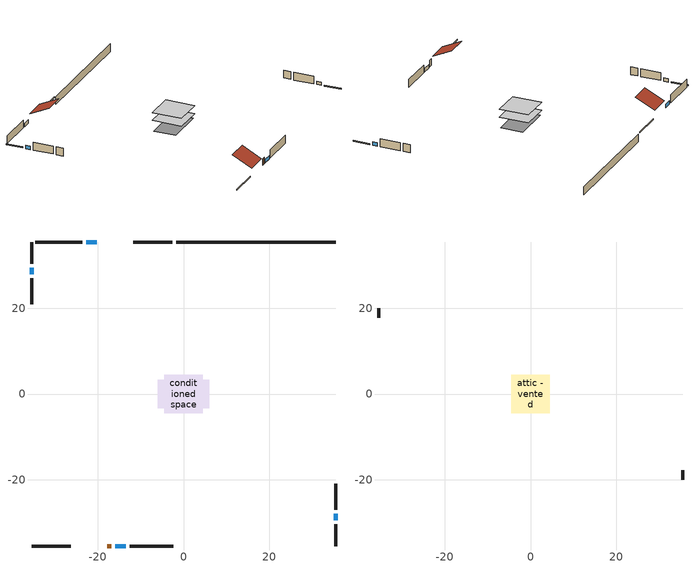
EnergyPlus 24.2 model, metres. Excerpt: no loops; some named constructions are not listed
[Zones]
conditioned space
 floor adiabatic (AdiabaticFloorConstruction): -4.44,-4.44 -4.44,4.44 4.44,4.44 4.44,-4.44 z0.3
 floor foundation (Slab1 construction): -5.95,-3.31 -5.95,3.31 5.95,3.31 5.95,-3.31 z-2.13
 wall outside (RimJoist1 construction): -2.59,35.41 -11.76,35.41 z0.3:0.61
 wall outside (RimJoist2 construction): 35.41,-35.41 35.41,-30.32 z0.3:0.61
 wall outside (RimJoist3 construction): -35.41,-35.41 -26.23,-35.41 z0.3:0.61
 wall outside (RimJoist4 construction): -35.41,35.41 -35.41,30.32 z0.3:0.61
 wall outside (AdiabaticWallConstruction 1): -17.74,-35.41 -16.82,-35.41 z0.3:2.34
 wall outside (AdiabaticWallConstruction): -20.26,35.41 -22.71,35.41 / -15.89,-35.41 -13.44,-35.41 z0.3:1.37; 35.41,-29.39 35.41,-27.9 / -35.41,29.39 -35.41,27.9 z0.3:1.28
 wall outside (Wall1 construction): -23.63,35.41 -34.48,35.41 z0.3:2.74
 wall outside (Wall2 construction): 35.41,-26.97 35.41,-20.95 z0.3:2.74
 wall outside (Wall3 construction): -12.52,-35.41 -2.43,-35.41 z0.3:2.74
 wall outside (Wall4 construction): -35.41,26.97 -35.41,20.95 z0.3:2.74
 wall foundation (FoundationWall1 construction): 35.41,35.41 -1.66,35.41 z-2.13:0.3
 window (WindowConstruction): -20.26,35.41 -22.71,35.41 z0.3:1.37
 window (WindowConstruction 1): 35.41,-29.39 35.41,-27.9 z0.3:1.28
 window (WindowConstruction 2): -15.89,-35.41 -13.44,-35.41 z0.3:1.37
 window (WindowConstruction 3): -35.41,29.39 -35.41,27.9 z0.3:1.28
 door (Door): -17.73,-35.41 -16.82,-35.41 z0.3:2.34
 ceiling adiabatic (AdiabaticFloorConstruction): 4.44,-4.44 4.44,4.44 -4.44,4.44 -4.44,-4.44 z0.3
attic - vented
 floor to conditioned space (Floor1 construction Reversed): -4.44,-4.44 -4.44,4.44 4.44,4.44 4.44,-4.44 z2.74
 wall outside (Wall5 construction): 35.41,-20.02 35.41,-17.77 z0.3:2.74
 wall outside (Wall6 construction): -35.41,20.02 -35.41,17.77 z0.3:2.74
 roof outside (Roof1 construction): -19.33,35.41,2.74 -19.33,29.47,5.71 -12.69,29.47,5.71 -12.69,35.41,2.74
 roof outside (Roof2 construction): -18.66,-35.41,2.74 -18.66,-29.47,5.71 -25.3,-29.47,5.71 -25.3,-35.41,2.74
[Material] Roughness=Rough; Thermal Absorptance=0.9
Name | Thickness {m} | Conductivity {W/m-K} | Density {kg/m3} | Specific Heat {J/kg-K} | Solar Absorptance | Visible Absorptance
ceiling loosefill ins | 0.0846667 | 0.0480833 | 16.02 | 1046.75 | 0.7 | 0.7
ceiling stud and cavity | 0.1397 | 0.302811 | 65.682 | 1177.47 | 0.7 | 0.7
gypsum board | 0.0127 | 0.160291 | 801 | 837.4 | 0.6 | 0.6
[Construction]
Floor1 construction: ceiling loosefill ins, ceiling stud and cavity, gypsum board
[EnergyManagementSystem:OutputVariable] Update Frequency=ZoneTimestep
Name | EMS Variable | Type of Data in Variable | EMS Program or Subroutine | Units
loads_clg_slabs_timeseries_outvar | loads_clg_slabs | Summed | component_loads_program | J
loads_clg_internal_mass_annual_outvar; loads_clg_internal_mass_timeseries_outvar | loads_clg_internal_mass | Summed | component_loads_program | J
loads_clg_infil_annual_outvar; loads_clg_infil_timeseries_outvar | loads_clg_infil | Summed | component_loads_program | J
loads_clg_natvent_annual_outvar; loads_clg_natvent_timeseries_outvar | loads_clg_natvent | Summed | component_loads_program | J
loads_clg_mechvent_annual_outvar; loads_clg_mechvent_timeseries_outvar | loads_clg_mechvent | Summed | component_loads_program | J
loads_clg_whf_annual_outvar; loads_clg_whf_timeseries_outvar | loads_clg_whf | Summed | component_loads_program | J
loads_clg_ducts_annual_outvar; loads_clg_ducts_timeseries_outvar | loads_clg_ducts | Summed | component_loads_program | J
loads_clg_intgains_annual_outvar; loads_clg_intgains_timeseries_outvar | loads_clg_intgains | Summed | component_loads_program | J
loads_clg_lighting_annual_outvar; loads_clg_lighting_timeseries_outvar | loads_clg_lighting | Summed | component_loads_program | J
loads_htg_tot_annual_outvar; loads_htg_tot_timeseries_outvar | loads_htg_tot | Summed | total_loads_program | J
loads_clg_tot_annual_outvar; loads_clg_tot_timeseries_outvar | loads_clg_tot | Summed | total_loads_program | J
total_infil_flow_rate_timeseries_outvar | total_infil_flow_rate | Averaged | total_airflows_program | m^3/s
total_mechvent_flow_rate_timeseries_outvar | total_mechvent_flow_rate | Averaged | total_airflows_program | m^3/s
total_natvent_flow_rate_timeseries_outvar | total_natvent_flow_rate | Averaged | total_airflows_program | m^3/s
total_whf_flow_rate_timeseries_outvar | total_whf_flow_rate | Averaged | total_airflows_program | m^3/s
[Schedule:Day:Interval]
cooling season schedule day; cooling season schedule day 2; cooling season schedule default day; natural vent schedule default day: No, 24:00, 0
cooling season schedule day 1; natural vent schedule day: No, 24:00, 1
[Schedule:Week:Daily]
cooling season schedule Week Rule - Jan1-May26: cooling season schedule day, cooling season schedule day, cooling season schedule day, cooling season schedule day, cooling season schedule day, cooling season schedule day, cooling season schedule day, cooling season schedule default day, cooling season schedule default day, cooling season schedule default day, cooling season schedule default day, cooling season schedule default day
cooling season schedule Week Rule - May27-Jun2: cooling season schedule day, cooling season schedule day, cooling season schedule day, cooling season schedule day, cooling season schedule day, cooling season schedule day 1, cooling season schedule day 1, cooling season schedule default day, cooling season schedule default day, cooling season schedule default day, cooling season schedule default day, cooling season schedule default day
cooling season schedule Week Rule - Jun3-Sep29: cooling season schedule day 1, cooling season schedule day 1, cooling season schedule day 1, cooling season schedule day 1, cooling season schedule day 1, cooling season schedule day 1, cooling season schedule day 1, cooling season schedule default day, cooling season schedule default day, cooling season schedule default day, cooling season schedule default day, cooling season schedule default day
cooling season schedule Week Rule - Sep30-Oct6: cooling season schedule day 1, cooling season schedule day 2, cooling season schedule day 2, cooling season schedule day 2, cooling season schedule day 2, cooling season schedule day 2, cooling season schedule day 2, cooling season schedule default day, cooling season schedule default day, cooling season schedule default day, cooling season schedule default day, cooling season schedule default day
cooling season schedule Week Rule - Oct7-Dec31: cooling season schedule day 2, cooling season schedule day 2, cooling season schedule day 2, cooling season schedule day 2, cooling season schedule day 2, cooling season schedule day 2, cooling season schedule day 2, cooling season schedule default day, cooling season schedule default day, cooling season schedule default day, cooling season schedule default day, cooling season schedule default day
natural vent schedule Week Rule - Jan1-Jan6: natural vent schedule day, natural vent schedule day, natural vent schedule default day, natural vent schedule day, natural vent schedule default day, natural vent schedule day, natural vent schedule default day, natural vent schedule default day, natural vent schedule default day, natural vent schedule default day, natural vent schedule default day, natural vent schedule default day
natural vent schedule Week Rule - Jan7-Dec31: natural vent schedule default day, natural vent schedule day, natural vent schedule default day, natural vent schedule day, natural vent schedule default day, natural vent schedule day, natural vent schedule default day, natural vent schedule default day, natural vent schedule default day, natural vent schedule default day, natural vent schedule default day, natural vent schedule default day
[Schedule:Year]
cooling season schedule: cooling season schedule Week Rule - Jan1-May26, 1, 1, 5, 26, cooling season schedule Week Rule - May27-Jun2, 5, 27, 6, 2, cooling season schedule Week Rule - Jun3-Sep29, 6, 3, 9, 29, cooling season schedule Week Rule - Sep30-Oct6, 9, 30, 10, 6, cooling season schedule Week Rule - Oct7-Dec31, 10, 7, 12, 31
natural vent schedule: natural vent schedule Week Rule - Jan1-Jan6, 1, 1, 1, 6, natural vent schedule Week Rule - Jan7-Dec31, 1, 7, 12, 31
